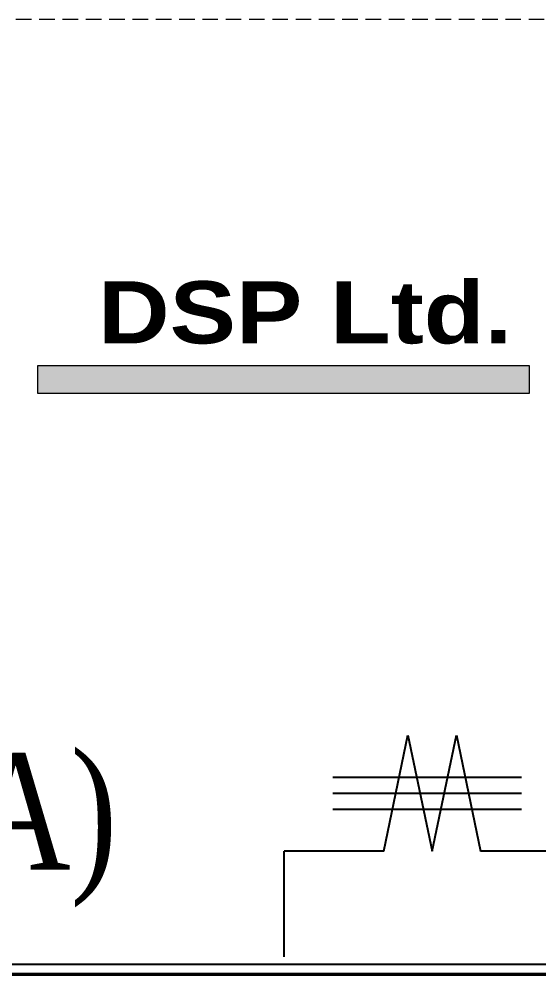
# Model space of a CAD drawing. Header units: millimetres. Extents: x 87 to 927, y 85 to 1088.
# Drawn here: x 396.02 to 404.38, y 616.26 to 631.64 of the extents above; entities that cross this region are included whole.
import ezdxf
from ezdxf.enums import TextEntityAlignment as Align

# ---------------------------------------------------------------- set-up
doc = ezdxf.new("R2010")
doc.units = ezdxf.units.MM
doc.linetypes.add('DASHED2', pattern=[0.375, 0.25, -0.125])
doc.layers.add('40', color=4, linetype='Continuous')
doc.layers.add('ASHADE', color=7, linetype='Continuous')
doc.styles.add('SS', font='batang.ttc', dxfattribs={"width": 0.8})
doc.styles.get("Standard").update_dxf_attribs({"font": 'BareunDotumPro1.ttf'})

# ---------------------------------------------------------------- blocks, each defined once
blk = doc.blocks.new('abcde')
at = {"layer": 'ASHADE', "lineweight": 5}
blk.add_hatch(color=5, dxfattribs=at).paths.add_polyline_path([(6745.16, 94.93), (6745.16, 103.27), (6891.57, 103.27), (6891.57, 94.93)])
for p, q in [((6745.16, 94.93), (6745.16, 103.27)), ((6891.57, 103.27), (6891.57, 94.93))]:
    blk.add_line(p, q, dxfattribs=at)
at = {"layer": 'ASHADE', "color": 5, "lineweight": 5}
for p, q in [((6745.16, 103.27), (6891.57, 103.27)), ((6891.57, 94.93), (6745.16, 94.93))]:
    blk.add_line(p, q, dxfattribs=at)
at = {"layer": 'ASHADE', "lineweight": 5, "insert": (6763.1, 128.35), "char_height": 18.5261, "width": 329.6254, "attachment_point": 1}
blk.add_mtext('{\\fArial Black|b0|i0|c0|p34;DSP Ltd.}', dxfattribs=at)

msp = doc.modelspace()

# ---------------------------------------------------------------- linework, layer by layer
at = {"color": 1, "linetype": 'DASHED2', "lineweight": 5}
msp.add_line((376.094, 631.639), (415.239, 631.639), dxfattribs=at)
for p, q in [((401.885, 618.254), (402.275, 620.123)), ((402.275, 620.123), (402.665, 618.254)), ((402.665, 618.254), (403.055, 620.123)), ((403.055, 620.123), (403.445, 618.254)), ((401.069, 619.447), (404.102, 619.447)), ((401.069, 619.188), (404.102, 619.188)), ((401.069, 618.93), (404.102, 618.93)), ((401.885, 618.254), (400.286, 618.254)), ((405.221, 618.254), (403.445, 618.254))]:
    msp.add_line(p, q)
at = {"color": 7, "linetype": 'Continuous'}
for p, q in [((400.286, 616.556), (400.286, 618.254)), ((335.744, 616.439), (409.444, 616.439)), ((335.569, 616.265), (409.618, 616.265)), ((335.594, 616.289), (409.594, 616.289))]:
    msp.add_line(p, q, dxfattribs=at)

# ---------------------------------------------------------------- block references
at = {"color": 0, "xscale": 0.05400000000000001, "yscale": 0.05400000000000001, "zscale": 0.05400000000000001}
msp.add_blockref('abcde', (32.079, 620.492), dxfattribs=at)

# ---------------------------------------------------------------- texts
at = {"layer": '40', "color": 0, "style": 'SS', "width": 0.8}
msp.add_text('(4~20mA)', height=1.8658, dxfattribs=at).set_placement((392.855, 617.958), align=Align.CENTER)

doc.saveas('drawing.dxf')
